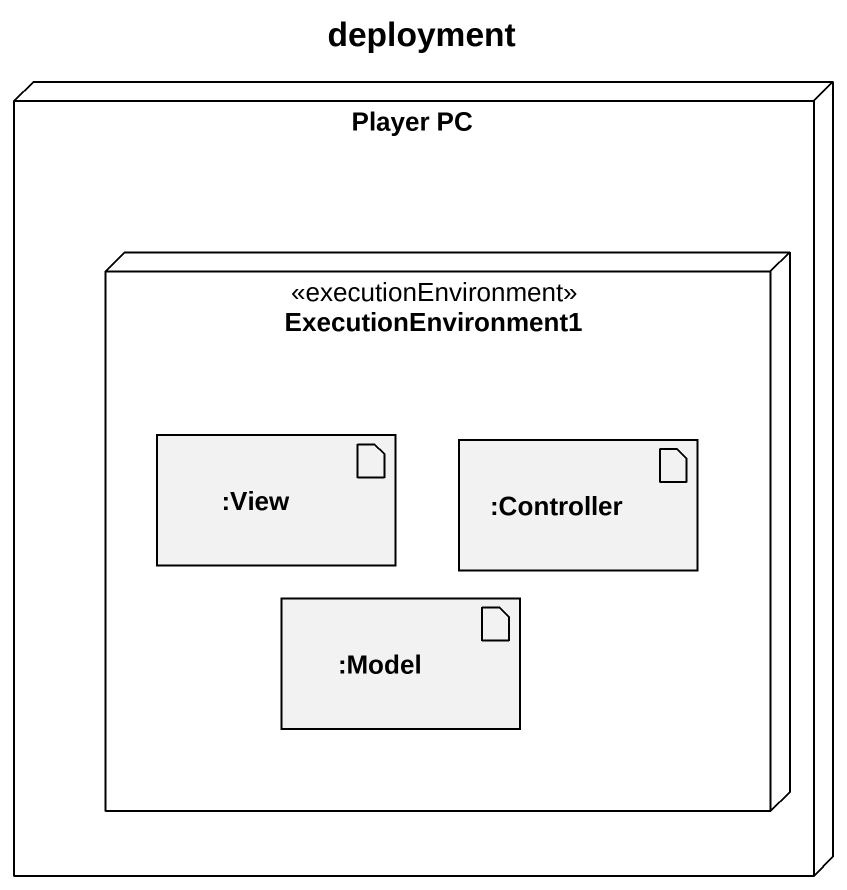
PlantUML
@startuml
title deployment
node "Player PC" as Player_PC {
  node ExecutionEnvironment1 <<executionEnvironment>> {
    artifact ":View" as View
    artifact ":Controller" as Controller
    artifact ":Model" as Model
  }
}
@enduml
